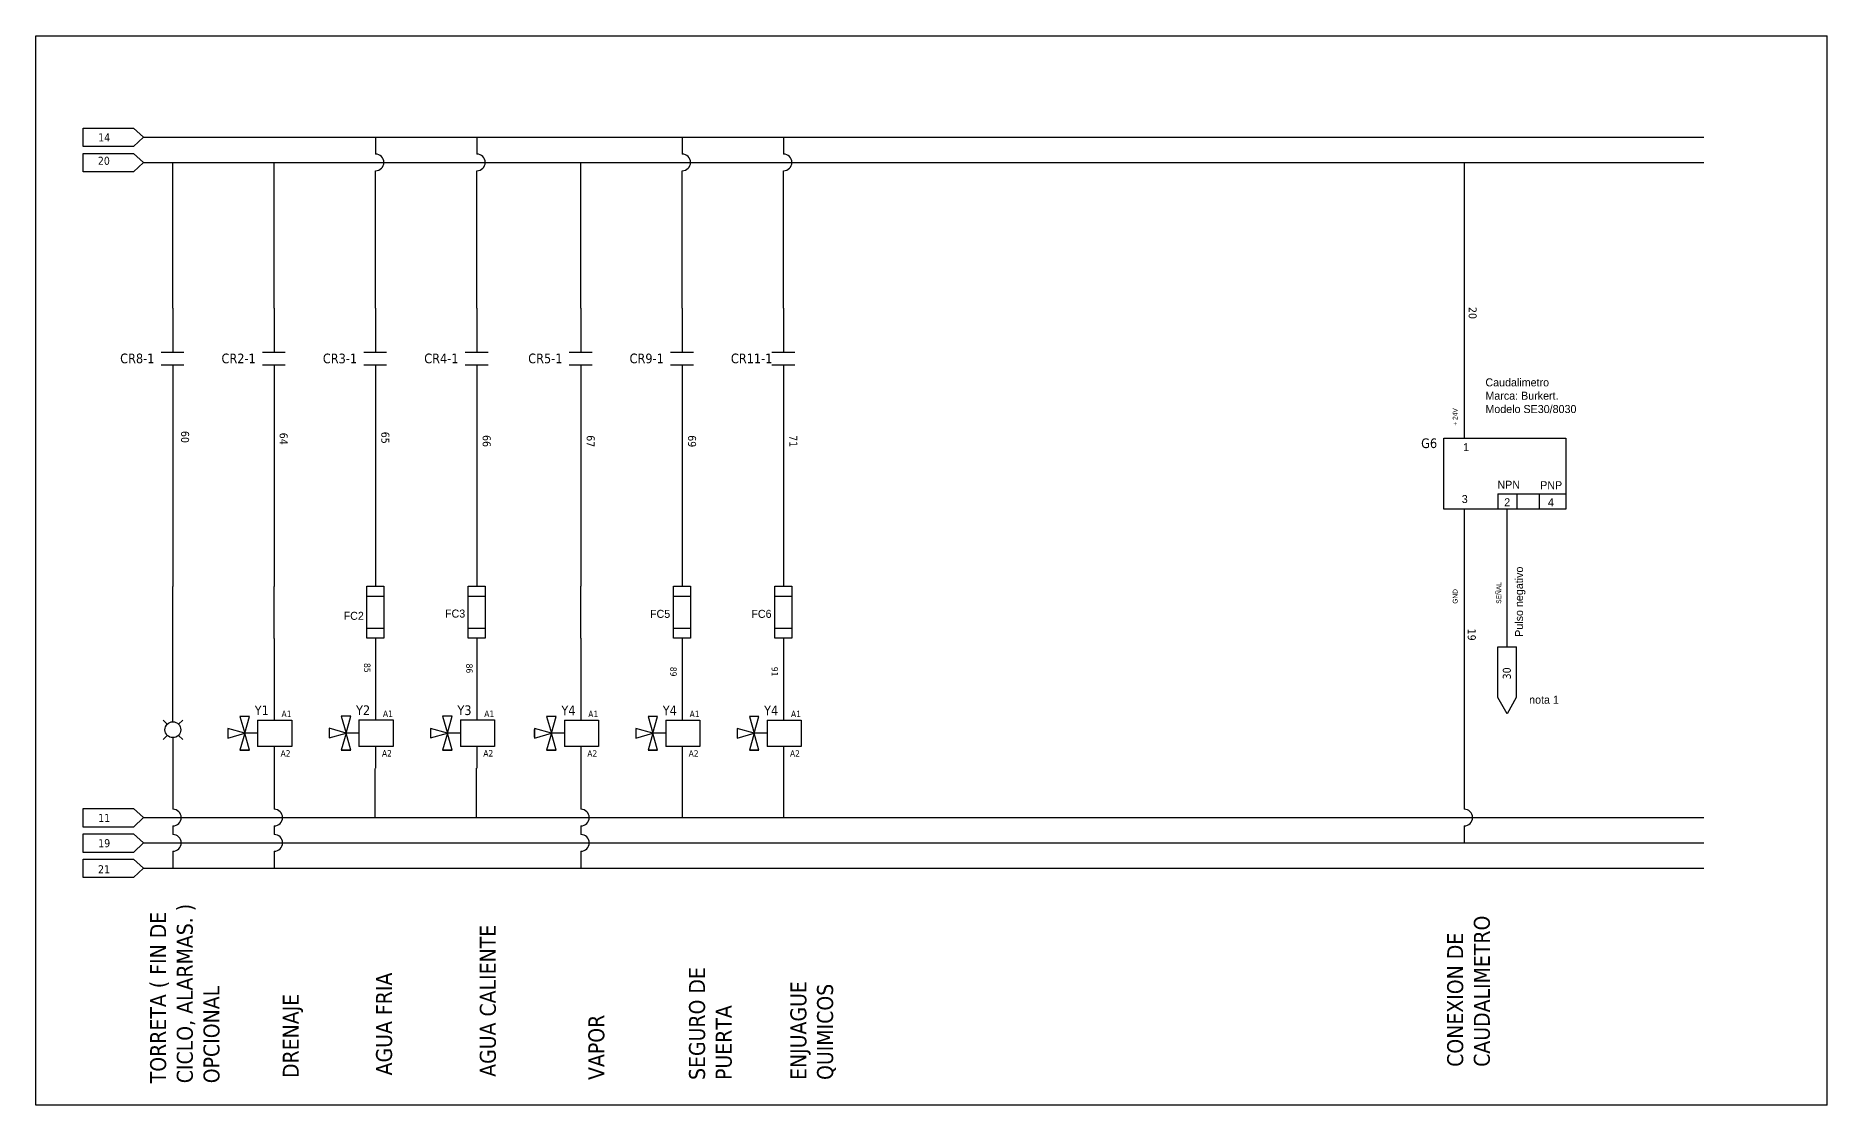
# Model space of a CAD drawing. Header units: millimetres. Extents: x 235 to 3542, y 1204 to 1708.
# Drawn here: x 2379 to 2938, y 1204 to 1538 of the extents above; entities that cross this region are included whole.
import ezdxf

# ---------------------------------------------------------------- set-up
doc = ezdxf.new("R2010")
doc.units = ezdxf.units.MM
doc.linetypes.add('LÍNEAS_OCULTAS2', pattern=[4.7625, 3.175, -1.5875])
doc.layers.add('Capa1', color=7, linetype='LÍNEAS_OCULTAS2')
doc.styles.add('Tahoma', font='tahoma.ttf')

msp = doc.modelspace()

# ---------------------------------------------------------------- linework, layer by layer
for p, q in [((2378.573, 1204.14), (2378.573, 1538.14)), ((2378.573, 1538.14), (2938.315, 1538.14)), ((2938.315, 1204.14), (2938.315, 1538.14)), ((2393.319, 1509.314), (2409.089, 1509.314)), ((2393.319, 1503.55), (2393.319, 1509.314)), ((2409.089, 1509.314), (2412.212, 1506.506)), ((2412.212, 1506.506), (2409.089, 1503.55)), ((2412.212, 1506.506), (2899.778, 1506.517)), ((2484.746, 1506.508), (2484.746, 1501.198)), ((2516.415, 1506.509), (2516.415, 1501.198)), ((2580.579, 1506.51), (2580.579, 1501.198)), ((2612.248, 1506.511), (2612.248, 1501.198)), ((2409.089, 1503.55), (2393.319, 1503.55)), ((2393.319, 1501.41), (2409.089, 1501.41)), ((2393.319, 1495.647), (2393.319, 1501.41)), ((2409.089, 1501.41), (2412.212, 1498.603)), ((2409.089, 1495.647), (2393.319, 1495.647)), ((2412.212, 1498.603), (2409.089, 1495.647)), ((2412.212, 1498.603), (2899.778, 1498.603)), ((2421.408, 1453.125), (2421.408, 1498.603)), ((2453.077, 1453.118), (2453.077, 1498.603)), ((2484.746, 1453.112), (2484.746, 1496.008)), ((2516.415, 1453.112), (2516.415, 1496.008)), ((2548.91, 1453.125), (2548.91, 1498.603)), ((2580.579, 1453.125), (2580.579, 1496.008)), ((2612.248, 1453.125), (2612.248, 1496.008)), ((2824.931, 1498.603), (2824.931, 1455.544)), ((2824.931, 1498.603), (2824.931, 1412.486)), ((2824.931, 1447.705), (2824.931, 1412.486)), ((2421.408, 1428.166), (2421.408, 1410.878)), ((2453.077, 1428.166), (2453.077, 1410.967)), ((2484.746, 1428.166), (2484.746, 1411.006)), ((2516.415, 1428.293), (2516.415, 1410.999)), ((2548.91, 1428.166), (2548.91, 1410.948)), ((2580.579, 1428.171), (2580.579, 1366.238)), ((2612.248, 1428.171), (2612.248, 1366.238)), ((2421.408, 1410.878), (2421.408, 1366.127)), ((2453.077, 1410.967), (2453.077, 1366.127)), ((2484.746, 1411.006), (2484.746, 1366.238)), ((2516.415, 1410.999), (2516.415, 1366.238)), ((2548.91, 1410.948), (2548.91, 1366.238)), ((2835.426, 1395.116), (2856.681, 1395.116)), ((2835.426, 1395.116), (2835.426, 1390.279)), ((2841.295, 1395.116), (2841.295, 1390.279)), ((2848.285, 1395.116), (2848.285, 1390.279)), ((2824.931, 1390.279), (2824.928, 1355.128)), ((2824.931, 1390.279), (2824.931, 1332.307)), ((2838.328, 1347.289), (2838.335, 1390.279)), ((2421.408, 1349.907), (2421.408, 1366.127)), ((2453.077, 1349.907), (2453.077, 1366.127)), ((2548.91, 1350.017), (2548.91, 1366.238)), ((2482.004, 1363.09), (2487.281, 1363.09)), ((2513.674, 1363.09), (2518.95, 1363.09)), ((2577.837, 1363.09), (2583.114, 1363.09)), ((2609.507, 1363.09), (2614.783, 1363.09)), ((2421.408, 1325.766), (2421.408, 1349.907)), ((2453.077, 1349.907), (2453.077, 1331.275)), ((2482.004, 1353.168), (2487.281, 1353.168)), ((2484.746, 1350.017), (2484.746, 1331.313)), ((2513.674, 1353.168), (2518.95, 1353.168)), ((2516.415, 1350.017), (2516.415, 1331.307)), ((2548.91, 1350.017), (2548.91, 1331.255)), ((2577.837, 1353.168), (2583.114, 1353.168)), ((2580.579, 1350.017), (2580.579, 1331.255)), ((2609.507, 1353.168), (2614.783, 1353.168)), ((2612.248, 1350.017), (2612.248, 1331.255)), ((2824.928, 1347.289), (2824.928, 1296.57)), ((2835.373, 1331.519), (2835.373, 1347.289)), ((2835.373, 1347.289), (2841.137, 1347.289)), ((2835.448, 1347.289), (2841.211, 1347.289)), ((2841.137, 1347.289), (2841.137, 1331.519)), ((2453.077, 1331.275), (2453.077, 1324.423)), ((2484.746, 1331.313), (2484.746, 1324.462)), ((2516.415, 1331.307), (2516.415, 1324.455)), ((2548.91, 1331.255), (2548.91, 1324.404)), ((2580.579, 1331.255), (2580.579, 1324.404)), ((2612.248, 1331.255), (2612.248, 1324.404)), ((2838.329, 1326.413), (2835.373, 1331.519)), ((2841.137, 1331.519), (2838.329, 1326.413)), ((2419.655, 1323.144), (2418.356, 1324.438)), ((2421.408, 1323.872), (2421.408, 1325.766)), ((2423.16, 1323.144), (2424.459, 1324.438)), ((2443.86, 1320.303), (2438.584, 1321.803)), ((2438.584, 1321.803), (2438.584, 1318.803)), ((2442.36, 1325.579), (2443.86, 1320.303)), ((2445.36, 1325.579), (2442.36, 1325.579)), ((2443.86, 1320.303), (2445.36, 1325.579)), ((2447.885, 1324.423), (2458.566, 1324.423)), ((2447.885, 1324.423), (2447.885, 1316.179)), ((2458.566, 1324.423), (2458.566, 1316.179)), ((2475.529, 1320.342), (2470.254, 1321.842)), ((2470.254, 1321.842), (2470.254, 1318.842)), ((2474.029, 1325.617), (2475.529, 1320.342)), ((2477.029, 1325.617), (2474.029, 1325.617)), ((2475.529, 1320.342), (2477.029, 1325.617)), ((2479.554, 1324.462), (2490.235, 1324.462)), ((2479.554, 1324.462), (2479.554, 1316.218)), ((2490.235, 1324.462), (2490.235, 1316.218)), ((2507.198, 1320.335), (2501.923, 1321.835)), ((2501.923, 1321.835), (2501.923, 1318.835)), ((2505.698, 1325.611), (2507.198, 1320.335)), ((2508.698, 1325.611), (2505.698, 1325.611)), ((2507.198, 1320.335), (2508.698, 1325.611)), ((2511.223, 1324.455), (2521.905, 1324.455)), ((2511.223, 1324.455), (2511.223, 1316.211)), ((2521.905, 1324.455), (2521.905, 1316.211)), ((2539.693, 1320.284), (2534.417, 1321.784)), ((2534.417, 1321.784), (2534.417, 1318.784)), ((2534.417, 1319.122), (2534.417, 1321.445)), ((2538.193, 1325.559), (2539.693, 1320.284)), ((2541.193, 1325.559), (2538.193, 1325.559)), ((2539.693, 1320.284), (2541.193, 1325.559)), ((2543.718, 1324.404), (2554.399, 1324.404)), ((2543.718, 1324.404), (2543.718, 1316.16)), ((2554.399, 1324.404), (2554.399, 1316.16)), ((2571.362, 1320.284), (2566.087, 1321.784)), ((2566.087, 1321.784), (2566.087, 1318.784)), ((2569.862, 1325.559), (2571.362, 1320.284)), ((2572.862, 1325.559), (2569.862, 1325.559)), ((2571.362, 1320.284), (2572.862, 1325.559)), ((2575.387, 1324.404), (2586.068, 1324.404)), ((2575.387, 1324.404), (2575.387, 1316.16)), ((2586.068, 1324.404), (2586.068, 1316.16)), ((2603.031, 1320.284), (2597.756, 1321.784)), ((2597.756, 1321.784), (2597.756, 1318.784)), ((2601.531, 1325.559), (2603.031, 1320.284)), ((2604.531, 1325.559), (2601.531, 1325.559)), ((2603.031, 1320.284), (2604.531, 1325.559)), ((2607.056, 1324.404), (2617.738, 1324.404)), ((2607.056, 1324.404), (2607.056, 1316.16)), ((2617.738, 1324.404), (2617.738, 1316.16)), ((2419.655, 1319.654), (2418.356, 1318.36)), ((2421.408, 1318.926), (2421.408, 1317.032)), ((2421.408, 1317.032), (2421.408, 1296.561)), ((2423.16, 1319.654), (2424.459, 1318.36)), ((2438.584, 1318.803), (2443.86, 1320.303)), ((2443.86, 1320.303), (2442.36, 1315.028)), ((2447.885, 1320.303), (2443.86, 1320.303)), ((2445.36, 1315.028), (2443.86, 1320.303)), ((2458.566, 1316.179), (2447.885, 1316.179)), ((2453.077, 1316.179), (2453.077, 1309.328)), ((2470.254, 1318.842), (2475.529, 1320.342)), ((2475.529, 1320.342), (2474.029, 1315.066)), ((2479.554, 1320.342), (2475.529, 1320.342)), ((2477.029, 1315.066), (2475.529, 1320.342)), ((2490.235, 1316.218), (2479.554, 1316.218)), ((2484.746, 1316.218), (2484.746, 1309.366)), ((2501.923, 1318.835), (2507.198, 1320.335)), ((2507.198, 1320.335), (2505.698, 1315.06)), ((2511.223, 1320.335), (2507.198, 1320.335)), ((2508.698, 1315.06), (2507.198, 1320.335)), ((2521.905, 1316.211), (2511.223, 1316.211)), ((2516.415, 1316.211), (2516.415, 1309.36)), ((2534.417, 1318.784), (2539.693, 1320.284)), ((2539.693, 1320.284), (2538.193, 1315.008)), ((2543.718, 1320.284), (2539.693, 1320.284)), ((2541.193, 1315.008), (2539.693, 1320.284)), ((2554.399, 1316.16), (2543.718, 1316.16)), ((2548.91, 1316.16), (2548.91, 1309.308)), ((2566.087, 1318.784), (2571.362, 1320.284)), ((2571.362, 1320.284), (2569.862, 1315.008)), ((2575.387, 1320.284), (2571.362, 1320.284)), ((2572.862, 1315.008), (2571.362, 1320.284)), ((2586.068, 1316.16), (2575.387, 1316.16)), ((2580.579, 1316.16), (2580.579, 1309.308)), ((2597.756, 1318.784), (2603.031, 1320.284)), ((2603.031, 1320.284), (2601.531, 1315.008)), ((2607.056, 1320.284), (2603.031, 1320.284)), ((2604.531, 1315.008), (2603.031, 1320.284)), ((2617.738, 1316.16), (2607.056, 1316.16)), ((2612.248, 1316.16), (2612.248, 1309.308)), ((2442.36, 1315.028), (2445.36, 1315.028)), ((2445.021, 1315.028), (2442.699, 1315.028)), ((2474.029, 1315.066), (2477.029, 1315.066)), ((2476.69, 1315.066), (2474.368, 1315.066)), ((2505.698, 1315.06), (2508.698, 1315.06)), ((2508.36, 1315.06), (2506.037, 1315.06)), ((2538.193, 1315.008), (2541.193, 1315.008)), ((2540.854, 1315.008), (2538.532, 1315.008)), ((2569.862, 1315.008), (2572.862, 1315.008)), ((2572.523, 1315.008), (2570.201, 1315.008)), ((2601.531, 1315.008), (2604.531, 1315.008)), ((2604.193, 1315.008), (2601.87, 1315.008)), ((2453.077, 1309.347), (2453.077, 1296.562)), ((2484.534, 1309.328), (2484.534, 1293.968)), ((2516.203, 1309.366), (2516.203, 1293.968)), ((2548.91, 1309.36), (2548.91, 1296.564)), ((2580.579, 1309.308), (2580.579, 1293.97)), ((2612.248, 1309.308), (2612.248, 1293.97)), ((2393.319, 1296.773), (2409.089, 1296.773)), ((2393.319, 1291.01), (2393.319, 1296.773)), ((2409.089, 1296.773), (2412.212, 1293.966)), ((2412.212, 1293.966), (2409.089, 1291.01)), ((2412.212, 1293.966), (2899.778, 1293.977)), ((2409.089, 1291.01), (2393.319, 1291.01)), ((2393.319, 1288.87), (2409.089, 1288.87)), ((2393.319, 1283.106), (2393.319, 1288.87)), ((2409.089, 1288.87), (2412.212, 1286.062)), ((2421.408, 1291.371), (2421.408, 1288.658)), ((2453.077, 1291.372), (2453.077, 1288.663)), ((2548.91, 1291.374), (2548.91, 1288.662)), ((2824.928, 1291.38), (2824.928, 1286.063)), ((2409.089, 1283.106), (2393.319, 1283.106)), ((2412.212, 1286.062), (2409.089, 1283.106)), ((2412.212, 1286.062), (2899.778, 1286.073)), ((2421.408, 1283.468), (2421.408, 1278.159)), ((2453.077, 1283.473), (2453.077, 1278.164)), ((2548.91, 1283.472), (2548.91, 1278.163)), ((2393.319, 1280.966), (2409.089, 1280.966)), ((2393.319, 1275.202), (2393.319, 1280.966)), ((2409.089, 1280.966), (2412.212, 1278.159)), ((2412.212, 1278.159), (2409.089, 1275.202)), ((2412.212, 1278.159), (2860.255, 1278.159)), ((2814.374, 1278.159), (2899.778, 1278.159)), ((2409.089, 1275.202), (2393.319, 1275.202)), ((2938.315, 1204.14), (2378.573, 1204.14))]:
    msp.add_line(p, q)
for points in [[(2818.579, 1412.486), (2856.681, 1412.486), (2856.681, 1390.279), (2818.579, 1390.279)], [(2818.579, 1412.486), (2856.681, 1412.486), (2856.681, 1390.279), (2818.579, 1390.279)], [(2482.004, 1366.238), (2487.281, 1366.238), (2487.281, 1350.017), (2482.004, 1350.017)], [(2513.674, 1366.238), (2518.95, 1366.238), (2518.95, 1350.017), (2513.674, 1350.017)], [(2577.837, 1366.238), (2583.114, 1366.238), (2583.114, 1350.017), (2577.837, 1350.017)], [(2609.507, 1366.238), (2614.783, 1366.238), (2614.783, 1350.017), (2609.507, 1350.017)]]:
    msp.add_lwpolyline(points, close=True)
msp.add_circle((2421.408, 1321.399), 2.473)
for centre in [(2484.746, 1498.603), (2516.415, 1498.603), (2580.579, 1498.603), (2612.248, 1498.603), (2421.408, 1293.966), (2453.077, 1293.967), (2548.91, 1293.969), (2824.928, 1293.975), (2421.408, 1286.063), (2453.077, 1286.068), (2548.91, 1286.067)]:
    msp.add_arc(centre, 2.595, 270, 90)
at = {"layer": 'Capa1', "linetype": 'ByBlock', "ltscale": 0.7}
for p, q in [((2421.408, 1453.125), (2421.408, 1446.325)), ((2453.077, 1453.118), (2453.077, 1446.318)), ((2484.746, 1453.112), (2484.746, 1446.312)), ((2516.415, 1453.112), (2516.415, 1446.312)), ((2548.91, 1453.125), (2548.91, 1446.325)), ((2580.579, 1453.125), (2580.579, 1446.325)), ((2612.248, 1453.125), (2612.248, 1446.325)), ((2421.408, 1446.325), (2421.408, 1439.225)), ((2453.077, 1446.318), (2453.077, 1439.219)), ((2484.746, 1446.312), (2484.746, 1439.213)), ((2516.415, 1446.312), (2516.415, 1439.213)), ((2548.91, 1446.325), (2548.91, 1439.225)), ((2580.579, 1446.325), (2580.579, 1439.225)), ((2612.248, 1446.325), (2612.248, 1439.225)), ((2424.86, 1439.225), (2417.761, 1439.225)), ((2456.529, 1439.219), (2449.43, 1439.219)), ((2488.198, 1439.213), (2481.099, 1439.213)), ((2519.867, 1439.213), (2512.768, 1439.213)), ((2552.362, 1439.225), (2545.263, 1439.225)), ((2584.031, 1439.225), (2576.932, 1439.225)), ((2615.7, 1439.225), (2608.601, 1439.225)), ((2424.86, 1435.266), (2417.761, 1435.266)), ((2421.408, 1435.266), (2421.408, 1428.166)), ((2456.529, 1435.259), (2449.43, 1435.259)), ((2453.077, 1435.259), (2453.077, 1428.16)), ((2488.198, 1435.253), (2481.099, 1435.253)), ((2484.746, 1435.253), (2484.746, 1428.153)), ((2519.867, 1435.253), (2512.768, 1435.253)), ((2516.415, 1435.253), (2516.415, 1428.153)), ((2552.362, 1435.266), (2545.263, 1435.266)), ((2548.91, 1435.266), (2548.91, 1428.166)), ((2584.031, 1435.266), (2576.932, 1435.266)), ((2580.579, 1435.266), (2580.579, 1428.166)), ((2615.7, 1435.266), (2608.601, 1435.266)), ((2612.248, 1435.266), (2612.248, 1428.166))]:
    msp.add_line(p, q, dxfattribs=at)

# ---------------------------------------------------------------- texts
at = {"style": 'Tahoma'}
for s, insert, char_height, width, attachment_point in [('14', (2398.059, 1507.66), 2.5, 15.27778, 1), ('20', (2397.952, 1500.367), 2.5, 15.27778, 1), ('CR8-1', (2404.923, 1438.889), 3, 15.27778, 1), ('CR2-1', (2436.592, 1438.882), 3, 15.27778, 1), ('CR3-1', (2468.261, 1438.876), 3, 15.27778, 1), ('CR4-1', (2499.93, 1438.889), 3, 15.27778, 1), ('\\pt15;CR5-1', (2532.425, 1438.889), 3, 15.27778, 1), ('CR9-1', (2564.094, 1438.889), 3, 15.27778, 1), ('CR11-1', (2595.763, 1438.889), 3, 15.27778, 1), ('G6', (2816.442, 1412.389), 3, 6.75811, 3), ('Y1', (2446.961, 1328.969), 3, 4.60148, 1), ('A1', (2455.354, 1327.353), 2, 4.60148, 1), ('Y2', (2478.63, 1329.008), 3, 4.60148, 1), ('A1', (2487.023, 1327.392), 2, 4.60148, 1), ('Y3', (2510.299, 1329.001), 3, 4.60148, 1), ('A1', (2518.692, 1327.385), 2, 4.60148, 1), ('Y4', (2542.794, 1328.949), 3, 4.60148, 1), ('A1', (2551.187, 1327.333), 2, 4.60148, 1), ('Y4', (2574.463, 1328.949), 3, 4.60148, 1), ('A1', (2582.856, 1327.333), 2, 4.60148, 1), ('Y4', (2606.132, 1328.949), 3, 4.60148, 1), ('A1', (2614.525, 1327.333), 2, 4.60148, 1), ('A2', (2455.056, 1315.001), 2, 4.60148, 1), ('A2', (2486.725, 1315.04), 2, 4.60148, 1), ('A2', (2518.395, 1315.034), 2, 4.60148, 1), ('A2', (2550.889, 1314.982), 2, 4.60148, 1), ('A2', (2582.558, 1314.982), 2, 4.60148, 1), ('A2', (2614.227, 1314.982), 2, 4.60148, 1), ('11', (2398.059, 1295.12), 2.5, 15.27778, 1), ('19', (2398.059, 1287.216), 2.5, 15.27778, 1), ('21', (2398.02, 1279.072), 2.5, 15.27778, 1)]:
    msp.add_mtext(s, dxfattribs=dict(at, insert=insert, char_height=char_height, width=width, attachment_point=attachment_point))
at = {"attachment_point": 1, "style": 'Tahoma'}
for s, insert, char_height, width, rotation in [('20', (2828.788, 1453.457), 2.5, 15.27778, 270), ('60', (2426.455, 1414.737), 2.5, 15.27778, 270), ('64', (2457.264, 1414.177), 2.5, 15.27778, 270), ('65', (2489.035, 1414.473), 2.5, 15.27778, 270), ('66', (2520.708, 1413.451), 2.5, 15.27778, 270), ('67', (2553.203, 1413.4), 2.5, 15.27778, 270), ('69', (2584.872, 1413.4), 2.5, 15.27778, 270), ('71', (2616.541, 1413.4), 2.5, 15.27778, 270), ('19', (2828.518, 1352.975), 2.5, 15.27778, 270), ('85', (2483.135, 1342.232), 2, 8.27999, 270), ('86', (2515.054, 1342.056), 2, 8.27999, 270), ('89', (2578.816, 1341.038), 2, 8.27999, 270), ('91', (2610.486, 1341.038), 2, 8.27999, 270), ('30', (2836.961, 1337.129), 2.5, 15.27778, 90), ('TORRETA ( FIN DE CICLO, ALARMAS. ) OPCIONAL', (2414.283, 1210.983), 5, 63.53882, 90), ('AGUA CALIENTE', (2517.309, 1212.988), 5, 45.04191, 90), ('CONEXION DE CAUDALIMETRO', (2819.572, 1216.109), 5, 58.43691, 90), ('AGUA FRIA', (2484.874, 1213.441), 5, 45.04191, 90), ('SEGURO DE PUERTA', (2582.672, 1212.014), 5, 45.04191, 90), ('DRENAJE', (2455.734, 1212.629), 5, 54.93704, 90), ('ENJUAGUE QUIMICOS', (2614.341, 1212.014), 5, 45.04191, 90), ('VAPOR', (2551.208, 1212.014), 5, 45.04191, 90)]:
    msp.add_mtext(s, dxfattribs=dict(at, insert=insert, char_height=char_height, width=width, rotation=rotation))
at = {"char_height": 2.5, "attachment_point": 1}
for s, insert, width in [('Caudalimetro \\PMarca: Burkert. \\PModelo SE30/8030', (2831.528, 1431.153), 59.0902), ('1', (2824.562, 1410.914), 7.30496), ('3', (2824.133, 1394.708), 7.30496), ('NPN', (2835.282, 1399.171), 2.87933), ('PNP', (2848.633, 1399.037), 2.87933), ('2', (2837.403, 1393.707), 2.87933), ('4', (2851.056, 1393.673), 2.87933), ('FC2', (2474.753, 1358.234), 7.30496), ('FC3', (2506.428, 1358.935), 7.30496), ('FC5', (2570.484, 1358.843), 7.30496), ('FC6', (2602.153, 1358.843), 7.30496), ('nota 1', (2845.189, 1332.033), 19.76711)]:
    msp.add_mtext(s, dxfattribs=dict(at, insert=insert, width=width))
at = {"attachment_point": 1, "rotation": 90}
for s, insert, char_height, width in [('+ 24V', (2821.315, 1416.374), 1.5, 38.09958), ('Pulso negativo', (2840.786, 1350.421), 2.5, 34.40222), ('SEÑAL', (2834.967, 1360.747), 1.5, 38.09958), ('GND', (2821.315, 1360.747), 1.5, 38.09958)]:
    msp.add_mtext(s, dxfattribs=dict(at, insert=insert, char_height=char_height, width=width))

doc.saveas('drawing.dxf')
